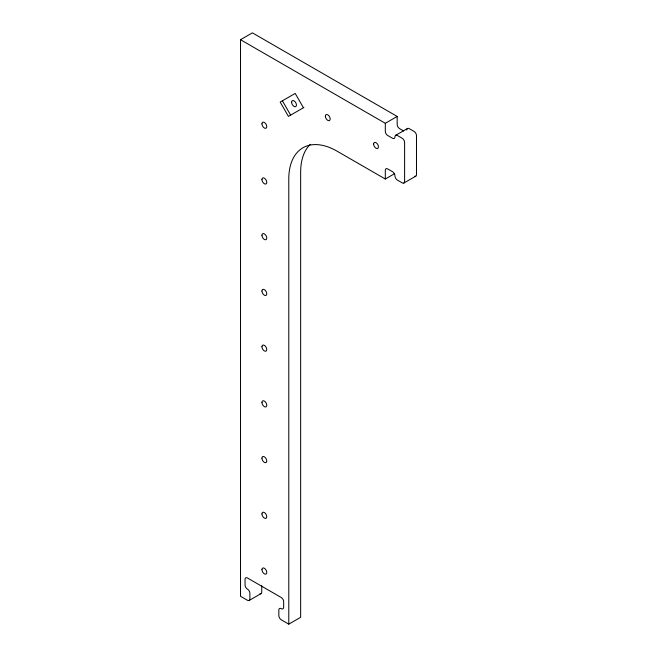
<?xml version="1.0" encoding="UTF-8"?>
<svg xmlns="http://www.w3.org/2000/svg" width="657" height="657" viewBox="0 0 657 657"><rect width="100%" height="100%" fill="white"/><g stroke="black" fill="none" stroke-linecap="round" stroke-linejoin="round"><path stroke-width="0.99" d="M310.276 144.326A68.254 39.404 60 0 0 300.651 172.167L300.651 617.293L288.784 624.15L281.245 619.797A3.416 1.971 60 0 1 278.839 615.617L278.839 610.049A3.416 1.971 60 0 1 281.245 608.653A3.416 1.971 60 0 0 283.66 607.265L283.66 601.689A3.416 1.971 60 0 0 281.245 597.509L247.467 578.004A3.416 1.971 60 0 0 245.053 579.4L245.053 584.968A3.416 1.971 60 0 0 247.467 589.148A3.416 1.971 60 0 1 249.882 593.328L249.882 598.905A3.416 1.971 60 0 1 247.467 600.293L240.519 596.285L240.519 39.707L252.395 32.85L397.173 116.437L397.173 124.46A3.416 1.971 60 0 0 399.587 128.641L403.612 130.957M303.904 107.469L288.439 116.396L280.178 102.098L295.19 93.425L303.452 107.732M240.519 39.707L385.306 123.294L397.173 116.437M395.662 135.326L407.529 128.468M288.784 624.15L288.784 179.016A68.254 39.404 60 0 1 337.041 151.159L385.306 179.016L394.627 173.637M403.899 183.024L415.774 176.175M249.175 600.465L261.043 593.608M282.395 100.817L290.657 115.115M385.306 123.294L385.306 131.31A3.416 1.971 60 0 0 387.712 135.49L392.541 138.274A3.416 1.971 60 0 0 394.956 136.886A3.416 1.971 60 0 1 397.37 135.49L402.191 138.274A3.416 1.971 60 0 1 404.605 142.454L404.605 181.463A3.416 1.971 60 0 1 402.191 182.86L397.37 180.075A3.416 1.971 60 0 1 394.956 175.895A3.416 1.971 60 0 0 392.541 171.715L387.712 168.923A3.416 1.971 60 0 0 385.306 170.319L385.306 179.016M261.667 585.707A3.416 1.971 60 0 1 261.749 586.479L261.749 592.047A3.416 1.971 60 0 1 259.967 593.706M406.823 130.029A3.416 1.971 60 0 1 409.237 128.641L414.066 131.425A3.416 1.971 60 0 1 416.481 135.605L416.481 174.614A3.416 1.971 60 0 1 414.69 176.273M261.946 569.644A3.416 1.971 60 0 0 265.568 574.152A3.416 1.971 60 0 0 265.568 569.323A3.416 1.971 60 0 0 261.946 569.644M261.946 346.74A3.416 1.971 60 0 0 265.568 351.249A3.416 1.971 60 0 0 265.568 346.42A3.416 1.971 60 0 0 261.946 346.74M261.946 123.836A3.416 1.971 60 0 0 265.568 128.337A3.416 1.971 60 0 0 265.568 123.516A3.416 1.971 60 0 0 261.946 123.836M325.363 116.207A3.416 1.971 60 0 0 328.976 120.707A3.416 1.971 60 0 0 328.976 115.887A3.416 1.971 60 0 0 325.363 116.207M261.946 291.018A3.416 1.971 60 0 0 265.568 295.519A3.416 1.971 60 0 0 265.568 290.69A3.416 1.971 60 0 0 261.946 291.018M261.946 513.922A3.416 1.971 60 0 0 265.568 518.422A3.416 1.971 60 0 0 265.568 513.602A3.416 1.971 60 0 0 261.946 513.922M261.946 402.47A3.416 1.971 60 0 0 265.568 406.97A3.416 1.971 60 0 0 265.568 402.141A3.416 1.971 60 0 0 261.946 402.47M261.946 179.566A3.416 1.971 60 0 0 265.568 184.067A3.416 1.971 60 0 0 265.568 179.238A3.416 1.971 60 0 0 261.946 179.566M373.619 144.072A3.416 1.971 60 0 0 377.241 148.572A3.416 1.971 60 0 0 377.241 143.752A3.416 1.971 60 0 0 373.619 144.072M261.946 235.288A3.416 1.971 60 0 0 265.568 239.789A3.416 1.971 60 0 0 265.568 234.968A3.416 1.971 60 0 0 261.946 235.288M261.946 458.192A3.416 1.971 60 0 0 265.568 462.7A3.416 1.971 60 0 0 265.568 457.872A3.416 1.971 60 0 0 261.946 458.192M291.626 102.237A3.416 1.971 60 0 0 295.239 106.738A3.416 1.971 60 0 0 295.239 101.917A3.416 1.971 60 0 0 291.626 102.237"/></g></svg>
